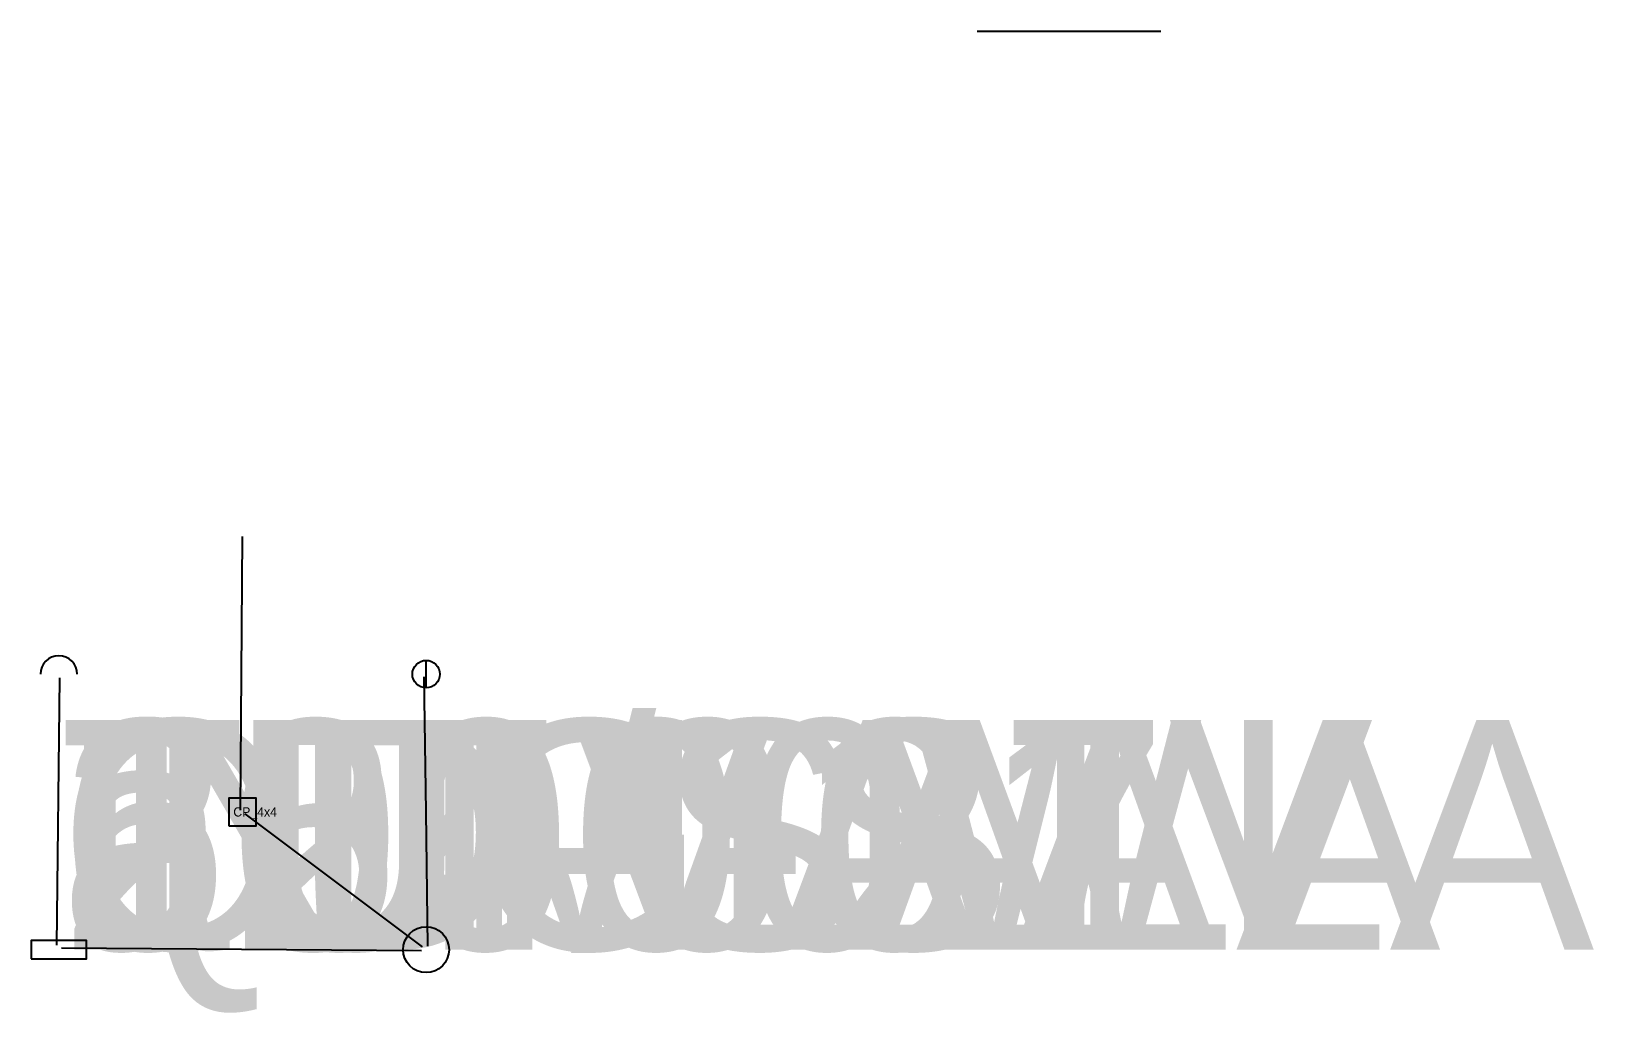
# Model space of a CAD drawing. Header units: metres. Extents: x -0.3 to 16.7, y -0.7 to 10.
import ezdxf

# ---------------------------------------------------------------- set-up
doc = ezdxf.new("R2010")
doc.units = ezdxf.units.M
for name, color, linetype in [('ELETRO_COMANDOS', 3, 'Continuous'), ('ELETRO_PONTOS', 1, 'Continuous'), ('ELETRO_QUADROS', 2, 'Continuous'), ('ELETRODUTO', 4, 'Continuous')]:
    doc.layers.add(name, color=color, linetype=linetype)

# ---------------------------------------------------------------- blocks, each defined once
blk = doc.blocks.new('QUADRO_DISTRIBUICAO')
blk.add_lwpolyline([(-0.3, -0.1), (0.3, -0.1), (0.3, 0.1), (-0.3, 0.1)], close=True)
for tag in ['TAG', 'TENSAO', 'POTENCIA']:
    blk.add_attdef(tag, (0, 0), '', height=2.5)
at = {"flags": 1}
blk.add_attdef('DISJUNTOR_GERAL', (0, 0), '', height=2.5, dxfattribs=at)
blk = doc.blocks.new('LUMINARIA_TETO')
blk.add_circle((0, 0), 0.25)
for tag in ['TAG', 'CIRCUITO', 'COMANDO', 'POTENCIA']:
    blk.add_attdef(tag, (0, 0), '', height=2.5)
blk = doc.blocks.new('INTERRUPTOR_SIMPLES')
blk.add_line((0, -0.15), (0, 0.15))
blk.add_circle((0, 0), 0.15)
for tag in ['TAG', 'COMANDO', 'CIRCUITO']:
    blk.add_attdef(tag, (0, 0), '', height=2.5)
blk = doc.blocks.new('TOMADA_TUG_BAIXA')
blk.add_arc((0, 0), 0.2, 0, 180)
for tag in ['TAG', 'CIRCUITO', 'POTENCIA']:
    blk.add_attdef(tag, (0, 0), '', height=2.5)
blk = doc.blocks.new('CAIXA_PASSAGEM_FALLBACK')
blk.add_lwpolyline([(-0.15, -0.15), (0.15, -0.15), (0.15, 0.15), (-0.15, 0.15)], close=True)
blk.add_text('CP_4x4', height=0.1).set_placement((-0.1, -0.05))
blk.add_attdef('TAG_FALLBACK', (0, 0), '', height=2.5)

msp = doc.modelspace()

# ---------------------------------------------------------------- linework, layer by layer
at = {"layer": 'ELETRODUTO'}
for p, q in [((10, 10), (12, 10)), ((1.98, 1.52), (2, 4.5)), ((-0.02, 0.05), (0.01, 2.96)), ((3.96, 0.03), (2.03, 1.48)), ((0.03, 0.02), (3.95, -0.01))]:
    msp.add_line(p, q, dxfattribs=at)
msp.add_lwpolyline([(4.02, 0.04), (4, 1.5), (3.98, 2.97)], dxfattribs=at)

# ---------------------------------------------------------------- block references
at = {"layer": 'ELETRO_COMANDOS'}
ref = msp.add_blockref('INTERRUPTOR_SIMPLES', (4, 3, 1.2), dxfattribs=at)
ref.add_attrib('TAG', 'INT-SALA', (0, 0), dxfattribs={"height": 2.5})
ref.add_attrib('COMANDO', 'a', (0, 0), dxfattribs={"height": 2.5})
ref.add_attrib('CIRCUITO', '1', (0, 0), dxfattribs={"height": 2.5})
at = {"layer": 'ELETRO_PONTOS'}
ref = msp.add_blockref('TOMADA_TUG_BAIXA', (0, 3, 0.3), dxfattribs=at)
ref.add_attrib('TAG', 'TUG-01', (0, 0), dxfattribs={"height": 2.5})
ref.add_attrib('CIRCUITO', '2', (0, 0), dxfattribs={"height": 2.5})
ref.add_attrib('POTENCIA', '600VA', (0, 0), dxfattribs={"height": 2.5})
ref = msp.add_blockref('LUMINARIA_TETO', (4, 0, 2.8), dxfattribs=at)
ref.add_attrib('TAG', 'LUM-SALA', (0, 0), dxfattribs={"height": 2.5})
ref.add_attrib('CIRCUITO', '1', (0, 0), dxfattribs={"height": 2.5})
ref.add_attrib('POTENCIA', '100VA', (0, 0), dxfattribs={"height": 2.5})
ref.add_attrib('COMANDO', 'a', (0, 0), dxfattribs={"height": 2.5})
msp.add_blockref('CAIXA_PASSAGEM_FALLBACK', (2, 1.5), dxfattribs=at)
at = {"layer": 'ELETRO_QUADROS'}
ref = msp.add_blockref('QUADRO_DISTRIBUICAO', (0, 0, 1.5), dxfattribs=at)
ref.add_attrib('TAG', 'QD-01', (0, 0), dxfattribs={"height": 2.5})
ref.add_attrib('POTENCIA', '15400W', (0, 0), dxfattribs={"height": 2.5})
ref.add_attrib('TENSAO', '220/127V', (0, 0), dxfattribs={"height": 2.5})

doc.saveas('drawing.dxf')
